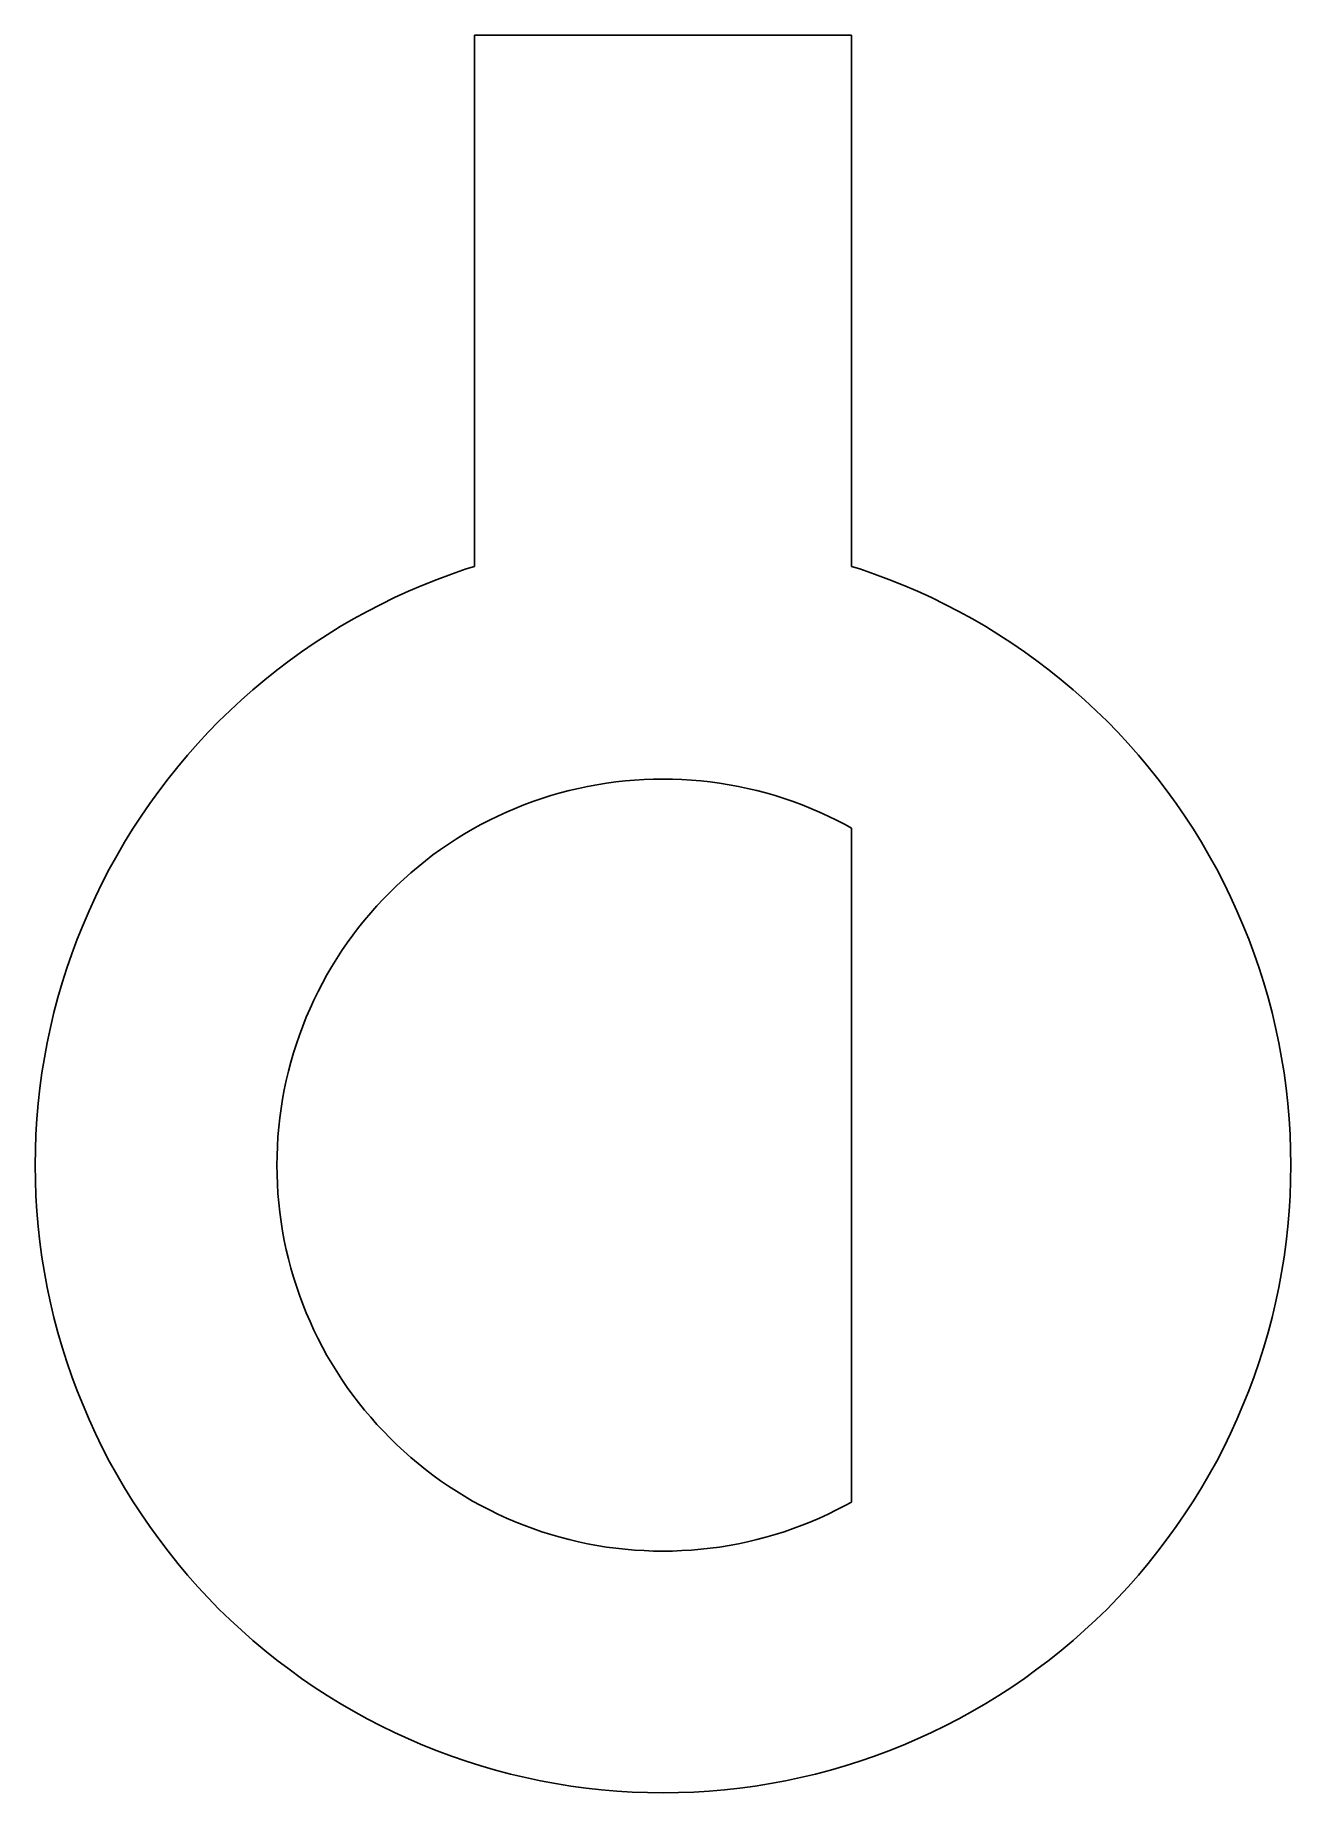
# Model space of a CAD drawing. Header units: millimetres. Extents: x -5 to 5, y -5 to 9.
import ezdxf

# ---------------------------------------------------------------- set-up
doc = ezdxf.new("R2010")
doc.units = ezdxf.units.MM

msp = doc.modelspace()

# ---------------------------------------------------------------- linework, layer by layer
for p, q in [((-1.5, 4.769, 1.49), (-1.5, 9, 1.49)), ((-1.5, 9, 1.49), (1.5, 9, 1.49)), ((1.5, 9, 1.49), (1.5, 4.769, 1.49)), ((-1.568, 4.748, 1.49), (-1.5, 4.769, 1.49)), ((1.5, 4.769, 1.49), (1.568, 4.748, 1.49)), ((-1.913, 4.619, 1.49), (-1.799, 4.665, 1.49)), ((-1.799, 4.665, 1.49), (-1.684, 4.708, 1.49)), ((-1.684, 4.708, 1.49), (-1.568, 4.748, 1.49)), ((1.568, 4.748, 1.49), (1.684, 4.708, 1.49)), ((1.684, 4.708, 1.49), (1.799, 4.665, 1.49)), ((1.799, 4.665, 1.49), (1.913, 4.619, 1.49)), ((-2.248, 4.466, 1.49), (-2.138, 4.52, 1.49)), ((-2.138, 4.52, 1.49), (-2.026, 4.571, 1.49)), ((-2.026, 4.571, 1.49), (-1.913, 4.619, 1.49)), ((1.913, 4.619, 1.49), (2.026, 4.571, 1.49)), ((2.026, 4.571, 1.49), (2.138, 4.52, 1.49)), ((2.138, 4.52, 1.49), (2.248, 4.466, 1.49)), ((-2.571, 4.289, 1.49), (-2.464, 4.35, 1.49)), ((-2.464, 4.35, 1.49), (-2.357, 4.41, 1.49)), ((-2.357, 4.41, 1.49), (-2.248, 4.466, 1.49)), ((2.248, 4.466, 1.49), (2.357, 4.41, 1.49)), ((2.357, 4.41, 1.49), (2.464, 4.35, 1.49)), ((2.464, 4.35, 1.49), (2.571, 4.289, 1.49)), ((-2.778, 4.157, 1.49), (-2.675, 4.224, 1.49)), ((-2.675, 4.224, 1.49), (-2.571, 4.289, 1.49)), ((2.571, 4.289, 1.49), (2.675, 4.224, 1.49)), ((2.675, 4.224, 1.49), (2.778, 4.157, 1.49)), ((-2.978, 4.016, 1.49), (-2.879, 4.088, 1.49)), ((-2.879, 4.088, 1.49), (-2.778, 4.157, 1.49)), ((2.778, 4.157, 1.49), (2.879, 4.088, 1.49)), ((2.879, 4.088, 1.49), (2.978, 4.016, 1.49)), ((-3.172, 3.865, 1.49), (-3.076, 3.942, 1.49)), ((-3.076, 3.942, 1.49), (-2.978, 4.016, 1.49)), ((2.978, 4.016, 1.49), (3.076, 3.942, 1.49)), ((3.076, 3.942, 1.49), (3.172, 3.865, 1.49)), ((-3.358, 3.705, 1.49), (-3.266, 3.786, 1.49)), ((-3.266, 3.786, 1.49), (-3.172, 3.865, 1.49)), ((3.172, 3.865, 1.49), (3.266, 3.786, 1.49)), ((3.266, 3.786, 1.49), (3.358, 3.705, 1.49)), ((-3.448, 3.621, 1.49), (-3.358, 3.705, 1.49)), ((3.358, 3.705, 1.49), (3.448, 3.621, 1.49)), ((-3.621, 3.448, 1.49), (-3.536, 3.536, 1.49)), ((-3.536, 3.536, 1.49), (-3.448, 3.621, 1.49)), ((3.448, 3.621, 1.49), (3.536, 3.536, 1.49)), ((3.536, 3.536, 1.49), (3.621, 3.448, 1.49)), ((-3.705, 3.358, 1.49), (-3.621, 3.448, 1.49)), ((3.621, 3.448, 1.49), (3.705, 3.358, 1.49)), ((-3.865, 3.172, 1.49), (-3.786, 3.266, 1.49)), ((-3.786, 3.266, 1.49), (-3.705, 3.358, 1.49)), ((3.705, 3.358, 1.49), (3.786, 3.266, 1.49)), ((3.786, 3.266, 1.49), (3.865, 3.172, 1.49)), ((-3.942, 3.076, 1.49), (-3.865, 3.172, 1.49)), ((3.865, 3.172, 1.49), (3.942, 3.076, 1.49)), ((-4.088, 2.879, 1.49), (-4.016, 2.978, 1.49)), ((-4.016, 2.978, 1.49), (-3.942, 3.076, 1.49)), ((-0.893, 2.943, 1.49), (-0.965, 2.92, 1.49)), ((-0.82, 2.964, 1.49), (-0.893, 2.943, 1.49)), ((-0.747, 2.983, 1.49), (-0.82, 2.964, 1.49)), ((-0.674, 3, 1.49), (-0.747, 2.983, 1.49)), ((-0.6, 3.016, 1.49), (-0.674, 3, 1.49)), ((-0.526, 3.03, 1.49), (-0.6, 3.016, 1.49)), ((-0.451, 3.042, 1.49), (-0.526, 3.03, 1.49)), ((-0.376, 3.052, 1.49), (-0.451, 3.042, 1.49)), ((-0.301, 3.06, 1.49), (-0.376, 3.052, 1.49)), ((-0.226, 3.067, 1.49), (-0.301, 3.06, 1.49)), ((-0.151, 3.071, 1.49), (-0.226, 3.067, 1.49)), ((-0.075, 3.074, 1.49), (-0.151, 3.071, 1.49)), ((0, 3.075, 1.49), (-0.075, 3.074, 1.49)), ((0.075, 3.074, 1.49), (0, 3.075, 1.49)), ((0.151, 3.071, 1.49), (0.075, 3.074, 1.49)), ((0.226, 3.067, 1.49), (0.151, 3.071, 1.49)), ((0.301, 3.06, 1.49), (0.226, 3.067, 1.49)), ((0.376, 3.052, 1.49), (0.301, 3.06, 1.49)), ((0.451, 3.042, 1.49), (0.376, 3.052, 1.49)), ((0.526, 3.03, 1.49), (0.451, 3.042, 1.49)), ((0.6, 3.016, 1.49), (0.526, 3.03, 1.49)), ((0.674, 3, 1.49), (0.6, 3.016, 1.49)), ((0.747, 2.983, 1.49), (0.674, 3, 1.49)), ((0.82, 2.964, 1.49), (0.747, 2.983, 1.49)), ((0.893, 2.943, 1.49), (0.82, 2.964, 1.49)), ((0.965, 2.92, 1.49), (0.893, 2.943, 1.49)), ((3.942, 3.076, 1.49), (4.016, 2.978, 1.49)), ((4.016, 2.978, 1.49), (4.088, 2.879, 1.49)), ((-4.157, 2.778, 1.49), (-4.088, 2.879, 1.49)), ((-1.246, 2.811, 1.49), (-1.315, 2.78, 1.49)), ((-1.177, 2.841, 1.49), (-1.246, 2.811, 1.49)), ((-1.107, 2.869, 1.49), (-1.177, 2.841, 1.49)), ((-1.036, 2.895, 1.49), (-1.107, 2.869, 1.49)), ((-0.965, 2.92, 1.49), (-1.036, 2.895, 1.49)), ((1.036, 2.895, 1.49), (0.965, 2.92, 1.49)), ((1.107, 2.869, 1.49), (1.036, 2.895, 1.49)), ((1.177, 2.841, 1.49), (1.107, 2.869, 1.49)), ((1.246, 2.811, 1.49), (1.177, 2.841, 1.49)), ((1.315, 2.78, 1.49), (1.246, 2.811, 1.49)), ((4.088, 2.879, 1.49), (4.157, 2.778, 1.49)), ((-4.289, 2.571, 1.49), (-4.224, 2.675, 1.49)), ((-4.224, 2.675, 1.49), (-4.157, 2.778, 1.49)), ((-1.516, 2.676, 1.49), (-1.581, 2.638, 1.49)), ((-1.45, 2.712, 1.49), (-1.516, 2.676, 1.49)), ((-1.383, 2.747, 1.49), (-1.45, 2.712, 1.49)), ((-1.315, 2.78, 1.49), (-1.383, 2.747, 1.49)), ((1.383, 2.747, 1.49), (1.315, 2.78, 1.49)), ((1.45, 2.712, 1.49), (1.383, 2.747, 1.49)), ((1.5, 2.684, 1.49), (1.45, 2.712, 1.49)), ((1.5, -2.684, 1.49), (1.5, 2.684, 1.49)), ((4.157, 2.778, 1.49), (4.224, 2.675, 1.49)), ((4.224, 2.675, 1.49), (4.289, 2.571, 1.49)), ((-4.35, 2.464, 1.49), (-4.289, 2.571, 1.49)), ((-1.708, 2.557, 1.49), (-1.771, 2.514, 1.49)), ((-1.645, 2.598, 1.49), (-1.708, 2.557, 1.49)), ((-1.581, 2.638, 1.49), (-1.645, 2.598, 1.49)), ((4.289, 2.571, 1.49), (4.35, 2.464, 1.49)), ((-4.41, 2.357, 1.49), (-4.35, 2.464, 1.49)), ((-1.892, 2.424, 1.49), (-1.951, 2.377, 1.49)), ((-1.832, 2.47, 1.49), (-1.892, 2.424, 1.49)), ((-1.771, 2.514, 1.49), (-1.832, 2.47, 1.49)), ((4.35, 2.464, 1.49), (4.41, 2.357, 1.49)), ((-4.52, 2.138, 1.49), (-4.466, 2.248, 1.49)), ((-4.466, 2.248, 1.49), (-4.41, 2.357, 1.49)), ((-2.065, 2.278, 1.49), (-2.12, 2.227, 1.49)), ((-2.009, 2.328, 1.49), (-2.065, 2.278, 1.49)), ((-1.951, 2.377, 1.49), (-2.009, 2.328, 1.49)), ((4.41, 2.357, 1.49), (4.466, 2.248, 1.49)), ((4.466, 2.248, 1.49), (4.52, 2.138, 1.49)), ((-4.571, 2.026, 1.49), (-4.52, 2.138, 1.49)), ((-2.227, 2.12, 1.49), (-2.278, 2.065, 1.49)), ((-2.174, 2.174, 1.49), (-2.227, 2.12, 1.49)), ((-2.12, 2.227, 1.49), (-2.174, 2.174, 1.49)), ((4.52, 2.138, 1.49), (4.571, 2.026, 1.49)), ((-4.619, 1.913, 1.49), (-4.571, 2.026, 1.49)), ((-2.328, 2.009, 1.49), (-2.377, 1.951, 1.49)), ((-2.278, 2.065, 1.49), (-2.328, 2.009, 1.49)), ((4.571, 2.026, 1.49), (4.619, 1.913, 1.49)), ((-4.665, 1.799, 1.49), (-4.619, 1.913, 1.49)), ((-2.47, 1.832, 1.49), (-2.514, 1.771, 1.49)), ((-2.424, 1.892, 1.49), (-2.47, 1.832, 1.49)), ((-2.377, 1.951, 1.49), (-2.424, 1.892, 1.49)), ((4.619, 1.913, 1.49), (4.665, 1.799, 1.49)), ((-4.748, 1.568, 1.49), (-4.708, 1.684, 1.49)), ((-4.708, 1.684, 1.49), (-4.665, 1.799, 1.49)), ((-2.557, 1.708, 1.49), (-2.598, 1.645, 1.49)), ((-2.514, 1.771, 1.49), (-2.557, 1.708, 1.49)), ((4.665, 1.799, 1.49), (4.708, 1.684, 1.49)), ((4.708, 1.684, 1.49), (4.748, 1.568, 1.49)), ((-4.785, 1.451, 1.49), (-4.748, 1.568, 1.49)), ((-2.638, 1.581, 1.49), (-2.676, 1.516, 1.49)), ((-2.598, 1.645, 1.49), (-2.638, 1.581, 1.49)), ((4.748, 1.568, 1.49), (4.785, 1.451, 1.49)), ((-4.819, 1.334, 1.49), (-4.785, 1.451, 1.49)), ((-2.712, 1.45, 1.49), (-2.747, 1.383, 1.49)), ((-2.676, 1.516, 1.49), (-2.712, 1.45, 1.49)), ((4.785, 1.451, 1.49), (4.819, 1.334, 1.49)), ((-4.85, 1.215, 1.49), (-4.819, 1.334, 1.49)), ((-2.78, 1.315, 1.49), (-2.811, 1.246, 1.49)), ((-2.747, 1.383, 1.49), (-2.78, 1.315, 1.49)), ((4.819, 1.334, 1.49), (4.85, 1.215, 1.49)), ((-4.879, 1.096, 1.49), (-4.85, 1.215, 1.49)), ((-2.841, 1.177, 1.49), (-2.869, 1.107, 1.49)), ((-2.811, 1.246, 1.49), (-2.841, 1.177, 1.49)), ((4.85, 1.215, 1.49), (4.879, 1.096, 1.49)), ((-4.904, 0.975, 1.49), (-4.879, 1.096, 1.49)), ((-2.895, 1.036, 1.49), (-2.92, 0.965, 1.49)), ((-2.869, 1.107, 1.49), (-2.895, 1.036, 1.49)), ((4.879, 1.096, 1.49), (4.904, 0.975, 1.49)), ((-4.946, 0.734, 1.49), (-4.926, 0.855, 1.49)), ((-4.926, 0.855, 1.49), (-4.904, 0.975, 1.49)), ((-2.943, 0.893, 1.49), (-2.964, 0.82, 1.49)), ((-2.92, 0.965, 1.49), (-2.943, 0.893, 1.49)), ((4.904, 0.975, 1.49), (4.926, 0.855, 1.49)), ((4.926, 0.855, 1.49), (4.946, 0.734, 1.49)), ((-4.962, 0.612, 1.49), (-4.946, 0.734, 1.49)), ((-2.983, 0.747, 1.49), (-3, 0.674, 1.49)), ((-2.964, 0.82, 1.49), (-2.983, 0.747, 1.49)), ((4.946, 0.734, 1.49), (4.962, 0.612, 1.49)), ((-4.976, 0.49, 1.49), (-4.962, 0.612, 1.49)), ((-3.016, 0.6, 1.49), (-3.03, 0.526, 1.49)), ((-3, 0.674, 1.49), (-3.016, 0.6, 1.49)), ((4.962, 0.612, 1.49), (4.976, 0.49, 1.49)), ((-4.986, 0.368, 1.49), (-4.976, 0.49, 1.49)), ((-3.042, 0.451, 1.49), (-3.052, 0.376, 1.49)), ((-3.03, 0.526, 1.49), (-3.042, 0.451, 1.49)), ((4.976, 0.49, 1.49), (4.986, 0.368, 1.49)), ((-4.994, 0.245, 1.49), (-4.986, 0.368, 1.49)), ((-3.06, 0.301, 1.49), (-3.067, 0.226, 1.49)), ((-3.052, 0.376, 1.49), (-3.06, 0.301, 1.49)), ((4.986, 0.368, 1.49), (4.994, 0.245, 1.49)), ((-4.998, 0.123, 1.49), (-4.994, 0.245, 1.49)), ((-3.071, 0.151, 1.49), (-3.074, 0.075, 1.49)), ((-3.067, 0.226, 1.49), (-3.071, 0.151, 1.49)), ((4.994, 0.245, 1.49), (4.998, 0.123, 1.49)), ((-5, 0, 1.49), (-4.998, 0.123, 1.49)), ((-4.998, -0.123, 1.49), (-5, 0, 1.49)), ((-3.074, 0.075, 1.49), (-3.075, 0, 1.49)), ((-3.075, 0, 1.49), (-3.074, -0.075, 1.49)), ((4.998, 0.123, 1.49), (5, 0, 1.49)), ((5, 0, 1.49), (4.998, -0.123, 1.49)), ((-4.994, -0.245, 1.49), (-4.998, -0.123, 1.49)), ((-3.074, -0.075, 1.49), (-3.071, -0.151, 1.49)), ((4.998, -0.123, 1.49), (4.994, -0.245, 1.49)), ((-4.986, -0.368, 1.49), (-4.994, -0.245, 1.49)), ((-3.071, -0.151, 1.49), (-3.067, -0.226, 1.49)), ((-3.067, -0.226, 1.49), (-3.06, -0.301, 1.49)), ((4.994, -0.245, 1.49), (4.986, -0.368, 1.49)), ((-4.976, -0.49, 1.49), (-4.986, -0.368, 1.49)), ((-3.06, -0.301, 1.49), (-3.052, -0.376, 1.49)), ((-3.052, -0.376, 1.49), (-3.042, -0.451, 1.49)), ((4.986, -0.368, 1.49), (4.976, -0.49, 1.49)), ((-4.962, -0.612, 1.49), (-4.976, -0.49, 1.49)), ((-3.042, -0.451, 1.49), (-3.03, -0.526, 1.49)), ((-3.03, -0.526, 1.49), (-3.016, -0.6, 1.49)), ((4.976, -0.49, 1.49), (4.962, -0.612, 1.49)), ((-4.946, -0.734, 1.49), (-4.962, -0.612, 1.49)), ((-3.016, -0.6, 1.49), (-3, -0.674, 1.49)), ((-3, -0.674, 1.49), (-2.983, -0.747, 1.49)), ((4.962, -0.612, 1.49), (4.946, -0.734, 1.49)), ((-4.926, -0.855, 1.49), (-4.946, -0.734, 1.49)), ((-2.983, -0.747, 1.49), (-2.964, -0.82, 1.49)), ((-2.964, -0.82, 1.49), (-2.943, -0.893, 1.49)), ((4.946, -0.734, 1.49), (4.926, -0.855, 1.49)), ((-4.904, -0.975, 1.49), (-4.926, -0.855, 1.49)), ((-4.879, -1.096, 1.49), (-4.904, -0.975, 1.49)), ((-2.943, -0.893, 1.49), (-2.92, -0.965, 1.49)), ((-2.92, -0.965, 1.49), (-2.895, -1.036, 1.49)), ((4.904, -0.975, 1.49), (4.879, -1.096, 1.49)), ((4.926, -0.855, 1.49), (4.904, -0.975, 1.49)), ((-4.85, -1.215, 1.49), (-4.879, -1.096, 1.49)), ((-2.895, -1.036, 1.49), (-2.869, -1.107, 1.49)), ((-2.869, -1.107, 1.49), (-2.841, -1.177, 1.49)), ((4.879, -1.096, 1.49), (4.85, -1.215, 1.49)), ((-4.819, -1.334, 1.49), (-4.85, -1.215, 1.49)), ((-2.841, -1.177, 1.49), (-2.811, -1.246, 1.49)), ((-2.811, -1.246, 1.49), (-2.78, -1.315, 1.49)), ((4.85, -1.215, 1.49), (4.819, -1.334, 1.49)), ((-4.785, -1.451, 1.49), (-4.819, -1.334, 1.49)), ((-2.78, -1.315, 1.49), (-2.747, -1.383, 1.49)), ((-2.747, -1.383, 1.49), (-2.712, -1.45, 1.49)), ((4.819, -1.334, 1.49), (4.785, -1.451, 1.49)), ((-4.748, -1.568, 1.49), (-4.785, -1.451, 1.49)), ((-2.712, -1.45, 1.49), (-2.676, -1.516, 1.49)), ((-2.676, -1.516, 1.49), (-2.638, -1.581, 1.49)), ((4.785, -1.451, 1.49), (4.748, -1.568, 1.49)), ((-4.708, -1.684, 1.49), (-4.748, -1.568, 1.49)), ((-2.638, -1.581, 1.49), (-2.598, -1.645, 1.49)), ((-2.598, -1.645, 1.49), (-2.557, -1.708, 1.49)), ((4.748, -1.568, 1.49), (4.708, -1.684, 1.49)), ((-4.665, -1.799, 1.49), (-4.708, -1.684, 1.49)), ((-4.619, -1.913, 1.49), (-4.665, -1.799, 1.49)), ((-2.557, -1.708, 1.49), (-2.514, -1.771, 1.49)), ((-2.514, -1.771, 1.49), (-2.47, -1.832, 1.49)), ((4.665, -1.799, 1.49), (4.619, -1.913, 1.49)), ((4.708, -1.684, 1.49), (4.665, -1.799, 1.49)), ((-4.571, -2.026, 1.49), (-4.619, -1.913, 1.49)), ((-2.47, -1.832, 1.49), (-2.424, -1.892, 1.49)), ((-2.424, -1.892, 1.49), (-2.377, -1.951, 1.49)), ((-2.377, -1.951, 1.49), (-2.328, -2.009, 1.49)), ((4.619, -1.913, 1.49), (4.571, -2.026, 1.49)), ((-4.52, -2.138, 1.49), (-4.571, -2.026, 1.49)), ((-2.328, -2.009, 1.49), (-2.278, -2.065, 1.49)), ((-2.278, -2.065, 1.49), (-2.227, -2.12, 1.49)), ((4.571, -2.026, 1.49), (4.52, -2.138, 1.49)), ((-4.466, -2.248, 1.49), (-4.52, -2.138, 1.49)), ((-2.227, -2.12, 1.49), (-2.174, -2.174, 1.49)), ((-2.174, -2.174, 1.49), (-2.12, -2.227, 1.49)), ((-2.12, -2.227, 1.49), (-2.065, -2.278, 1.49)), ((4.52, -2.138, 1.49), (4.466, -2.248, 1.49)), ((-4.41, -2.357, 1.49), (-4.466, -2.248, 1.49)), ((-4.35, -2.464, 1.49), (-4.41, -2.357, 1.49)), ((-2.065, -2.278, 1.49), (-2.009, -2.328, 1.49)), ((-2.009, -2.328, 1.49), (-1.951, -2.377, 1.49)), ((-1.951, -2.377, 1.49), (-1.892, -2.424, 1.49)), ((4.41, -2.357, 1.49), (4.35, -2.464, 1.49)), ((4.466, -2.248, 1.49), (4.41, -2.357, 1.49)), ((-4.289, -2.571, 1.49), (-4.35, -2.464, 1.49)), ((-1.892, -2.424, 1.49), (-1.832, -2.47, 1.49)), ((-1.832, -2.47, 1.49), (-1.771, -2.514, 1.49)), ((-1.771, -2.514, 1.49), (-1.708, -2.557, 1.49)), ((4.35, -2.464, 1.49), (4.289, -2.571, 1.49)), ((-4.224, -2.675, 1.49), (-4.289, -2.571, 1.49)), ((-1.708, -2.557, 1.49), (-1.645, -2.598, 1.49)), ((-1.645, -2.598, 1.49), (-1.581, -2.638, 1.49)), ((-1.581, -2.638, 1.49), (-1.516, -2.676, 1.49)), ((4.289, -2.571, 1.49), (4.224, -2.675, 1.49)), ((-4.157, -2.778, 1.49), (-4.224, -2.675, 1.49)), ((-4.088, -2.879, 1.49), (-4.157, -2.778, 1.49)), ((-1.516, -2.676, 1.49), (-1.45, -2.712, 1.49)), ((-1.45, -2.712, 1.49), (-1.383, -2.747, 1.49)), ((-1.383, -2.747, 1.49), (-1.315, -2.78, 1.49)), ((-1.315, -2.78, 1.49), (-1.246, -2.811, 1.49)), ((1.246, -2.811, 1.49), (1.315, -2.78, 1.49)), ((1.315, -2.78, 1.49), (1.383, -2.747, 1.49)), ((1.383, -2.747, 1.49), (1.45, -2.712, 1.49)), ((1.45, -2.712, 1.49), (1.5, -2.684, 1.49)), ((4.157, -2.778, 1.49), (4.088, -2.879, 1.49)), ((4.224, -2.675, 1.49), (4.157, -2.778, 1.49)), ((-4.016, -2.978, 1.49), (-4.088, -2.879, 1.49)), ((-1.246, -2.811, 1.49), (-1.177, -2.841, 1.49)), ((-1.177, -2.841, 1.49), (-1.107, -2.869, 1.49)), ((-1.107, -2.869, 1.49), (-1.036, -2.895, 1.49)), ((-1.036, -2.895, 1.49), (-0.965, -2.92, 1.49)), ((-0.965, -2.92, 1.49), (-0.893, -2.943, 1.49)), ((0.893, -2.943, 1.49), (0.965, -2.92, 1.49)), ((0.965, -2.92, 1.49), (1.036, -2.895, 1.49)), ((1.036, -2.895, 1.49), (1.107, -2.869, 1.49)), ((1.107, -2.869, 1.49), (1.177, -2.841, 1.49)), ((1.177, -2.841, 1.49), (1.246, -2.811, 1.49)), ((4.088, -2.879, 1.49), (4.016, -2.978, 1.49)), ((-3.942, -3.076, 1.49), (-4.016, -2.978, 1.49)), ((-3.865, -3.172, 1.49), (-3.942, -3.076, 1.49)), ((-0.893, -2.943, 1.49), (-0.82, -2.964, 1.49)), ((-0.82, -2.964, 1.49), (-0.747, -2.983, 1.49)), ((-0.747, -2.983, 1.49), (-0.674, -3, 1.49)), ((-0.674, -3, 1.49), (-0.6, -3.016, 1.49)), ((-0.6, -3.016, 1.49), (-0.526, -3.03, 1.49)), ((-0.526, -3.03, 1.49), (-0.451, -3.042, 1.49)), ((-0.451, -3.042, 1.49), (-0.376, -3.052, 1.49)), ((-0.376, -3.052, 1.49), (-0.301, -3.06, 1.49)), ((-0.301, -3.06, 1.49), (-0.226, -3.067, 1.49)), ((-0.226, -3.067, 1.49), (-0.151, -3.071, 1.49)), ((-0.151, -3.071, 1.49), (-0.075, -3.074, 1.49)), ((-0.075, -3.074, 1.49), (0, -3.075, 1.49)), ((0, -3.075, 1.49), (0.075, -3.074, 1.49)), ((0.075, -3.074, 1.49), (0.151, -3.071, 1.49)), ((0.151, -3.071, 1.49), (0.226, -3.067, 1.49)), ((0.226, -3.067, 1.49), (0.301, -3.06, 1.49)), ((0.301, -3.06, 1.49), (0.376, -3.052, 1.49)), ((0.376, -3.052, 1.49), (0.451, -3.042, 1.49)), ((0.451, -3.042, 1.49), (0.526, -3.03, 1.49)), ((0.526, -3.03, 1.49), (0.6, -3.016, 1.49)), ((0.6, -3.016, 1.49), (0.674, -3, 1.49)), ((0.674, -3, 1.49), (0.747, -2.983, 1.49)), ((0.747, -2.983, 1.49), (0.82, -2.964, 1.49)), ((0.82, -2.964, 1.49), (0.893, -2.943, 1.49)), ((3.942, -3.076, 1.49), (3.865, -3.172, 1.49)), ((4.016, -2.978, 1.49), (3.942, -3.076, 1.49)), ((-3.786, -3.266, 1.49), (-3.865, -3.172, 1.49)), ((3.865, -3.172, 1.49), (3.786, -3.266, 1.49)), ((-3.705, -3.358, 1.49), (-3.786, -3.266, 1.49)), ((-3.621, -3.448, 1.49), (-3.705, -3.358, 1.49)), ((3.705, -3.358, 1.49), (3.621, -3.448, 1.49)), ((3.786, -3.266, 1.49), (3.705, -3.358, 1.49)), ((-3.536, -3.536, 1.49), (-3.621, -3.448, 1.49)), ((3.621, -3.448, 1.49), (3.536, -3.536, 1.49)), ((-3.448, -3.621, 1.49), (-3.536, -3.536, 1.49)), ((-3.358, -3.705, 1.49), (-3.448, -3.621, 1.49)), ((3.448, -3.621, 1.49), (3.358, -3.705, 1.49)), ((3.536, -3.536, 1.49), (3.448, -3.621, 1.49)), ((-3.266, -3.786, 1.49), (-3.358, -3.705, 1.49)), ((3.358, -3.705, 1.49), (3.266, -3.786, 1.49)), ((-3.172, -3.865, 1.49), (-3.266, -3.786, 1.49)), ((-3.076, -3.942, 1.49), (-3.172, -3.865, 1.49)), ((3.172, -3.865, 1.49), (3.076, -3.942, 1.49)), ((3.266, -3.786, 1.49), (3.172, -3.865, 1.49)), ((-2.978, -4.016, 1.49), (-3.076, -3.942, 1.49)), ((-2.879, -4.088, 1.49), (-2.978, -4.016, 1.49)), ((2.978, -4.016, 1.49), (2.879, -4.088, 1.49)), ((3.076, -3.942, 1.49), (2.978, -4.016, 1.49)), ((-2.778, -4.157, 1.49), (-2.879, -4.088, 1.49)), ((-2.675, -4.224, 1.49), (-2.778, -4.157, 1.49)), ((2.778, -4.157, 1.49), (2.675, -4.224, 1.49)), ((2.879, -4.088, 1.49), (2.778, -4.157, 1.49)), ((-2.571, -4.289, 1.49), (-2.675, -4.224, 1.49)), ((-2.464, -4.35, 1.49), (-2.571, -4.289, 1.49)), ((2.571, -4.289, 1.49), (2.464, -4.35, 1.49)), ((2.675, -4.224, 1.49), (2.571, -4.289, 1.49)), ((-2.357, -4.41, 1.49), (-2.464, -4.35, 1.49)), ((-2.248, -4.466, 1.49), (-2.357, -4.41, 1.49)), ((-2.138, -4.52, 1.49), (-2.248, -4.466, 1.49)), ((2.248, -4.466, 1.49), (2.138, -4.52, 1.49)), ((2.357, -4.41, 1.49), (2.248, -4.466, 1.49)), ((2.464, -4.35, 1.49), (2.357, -4.41, 1.49)), ((-2.026, -4.571, 1.49), (-2.138, -4.52, 1.49)), ((-1.913, -4.619, 1.49), (-2.026, -4.571, 1.49)), ((-1.799, -4.665, 1.49), (-1.913, -4.619, 1.49)), ((1.913, -4.619, 1.49), (1.799, -4.665, 1.49)), ((2.026, -4.571, 1.49), (1.913, -4.619, 1.49)), ((2.138, -4.52, 1.49), (2.026, -4.571, 1.49)), ((-1.684, -4.708, 1.49), (-1.799, -4.665, 1.49)), ((-1.568, -4.748, 1.49), (-1.684, -4.708, 1.49)), ((-1.451, -4.785, 1.49), (-1.568, -4.748, 1.49)), ((1.568, -4.748, 1.49), (1.451, -4.785, 1.49)), ((1.684, -4.708, 1.49), (1.568, -4.748, 1.49)), ((1.799, -4.665, 1.49), (1.684, -4.708, 1.49)), ((-1.334, -4.819, 1.49), (-1.451, -4.785, 1.49)), ((-1.215, -4.85, 1.49), (-1.334, -4.819, 1.49)), ((-1.096, -4.879, 1.49), (-1.215, -4.85, 1.49)), ((-0.975, -4.904, 1.49), (-1.096, -4.879, 1.49)), ((1.096, -4.879, 1.49), (0.975, -4.904, 1.49)), ((1.215, -4.85, 1.49), (1.096, -4.879, 1.49)), ((1.334, -4.819, 1.49), (1.215, -4.85, 1.49)), ((1.451, -4.785, 1.49), (1.334, -4.819, 1.49)), ((-0.855, -4.926, 1.49), (-0.975, -4.904, 1.49)), ((-0.734, -4.946, 1.49), (-0.855, -4.926, 1.49)), ((-0.612, -4.962, 1.49), (-0.734, -4.946, 1.49)), ((-0.49, -4.976, 1.49), (-0.612, -4.962, 1.49)), ((-0.368, -4.986, 1.49), (-0.49, -4.976, 1.49)), ((-0.245, -4.994, 1.49), (-0.368, -4.986, 1.49)), ((-0.123, -4.998, 1.49), (-0.245, -4.994, 1.49)), ((0, -5, 1.49), (-0.123, -4.998, 1.49)), ((0.123, -4.998, 1.49), (0, -5, 1.49)), ((0.245, -4.994, 1.49), (0.123, -4.998, 1.49)), ((0.368, -4.986, 1.49), (0.245, -4.994, 1.49)), ((0.49, -4.976, 1.49), (0.368, -4.986, 1.49)), ((0.612, -4.962, 1.49), (0.49, -4.976, 1.49)), ((0.734, -4.946, 1.49), (0.612, -4.962, 1.49)), ((0.855, -4.926, 1.49), (0.734, -4.946, 1.49)), ((0.975, -4.904, 1.49), (0.855, -4.926, 1.49))]:
    msp.add_line(p, q)

doc.saveas('drawing.dxf')
